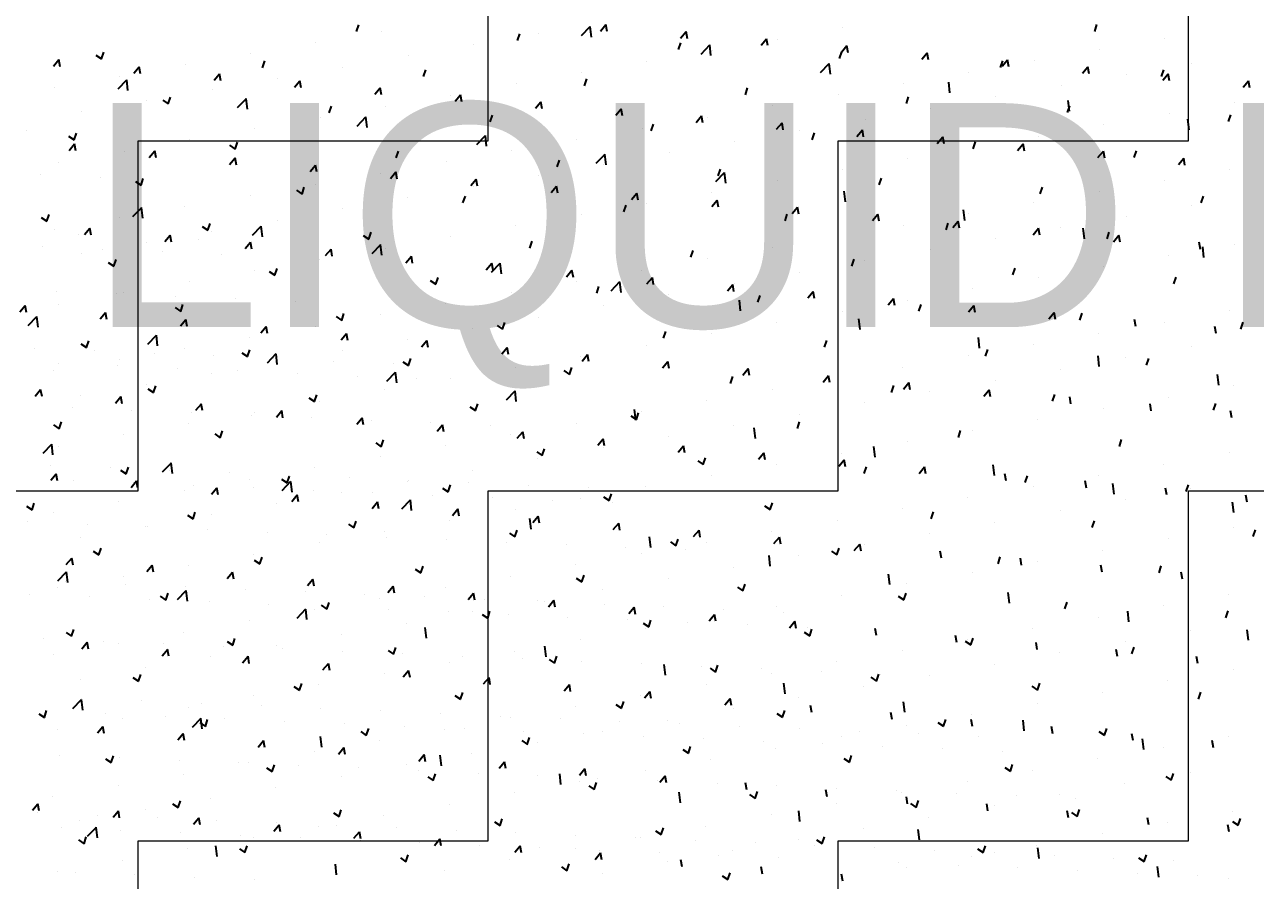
# Model space of a CAD drawing. Header units: millimetres. Extents: x 331487 to 517269, y 198509 to 399936.
# Drawn here: x 416035 to 417134, y 394317 to 395081 of the extents above; entities that cross this region are included whole.
import ezdxf

# ---------------------------------------------------------------- set-up
doc = ezdxf.new("R2010")
doc.units = ezdxf.units.MM
doc.header["$MEASUREMENT"] = 0
doc.layers.add('9th_Hatch-4', color=252, linetype='Continuous', lineweight=5)
doc.layers.add('9th_Text', color=7, linetype='Continuous', lineweight=5)
doc.layers.add('COLUMN', color=6, linetype='Continuous')
doc.styles.add('MtXpl_Swis721_Lt_BT', font='swissl.ttf')

msp = doc.modelspace()

# ---------------------------------------------------------------- linework, layer by layer
at = {"layer": '9th_Hatch-4', "linetype": 'Continuous'}
for p, q in [((416448.7, 394977.1), (416448.7, 395289.6)), ((417073.7, 394977.1), (417073.7, 395289.6)), ((416136.2, 394977.1), (416448.7, 394977.1)), ((416136.2, 394664.6), (416136.2, 394977.1)), ((416761.2, 394977.1), (417073.7, 394977.1)), ((416761.2, 394664.6), (416761.2, 394977.1)), ((415823.7, 394664.6), (416136.2, 394664.6)), ((416448.7, 394664.6), (416761.2, 394664.6)), ((416448.7, 394352.1), (416448.7, 394664.6)), ((417073.7, 394664.6), (417386.2, 394664.6)), ((417073.7, 394352.1), (417073.7, 394664.6)), ((416136.2, 394352.1), (416448.7, 394352.1)), ((416136.2, 394039.6), (416136.2, 394352.1)), ((416761.2, 394352.1), (417073.7, 394352.1)), ((416761.2, 394039.6), (416761.2, 394352.1))]:
    msp.add_line(p, q, dxfattribs=at)
at = {"layer": 'COLUMN', "color": 2, "linetype": 'Continuous'}
for p, q in [((416331.2, 395074.5), (416333.2, 395080.6)), ((416532, 395071.1), (416539.7, 395079.2)), ((416540.8, 395069.6), (416539.7, 395079.1)), ((416548.8, 395075), (416553.6, 395080.8)), ((416554.8, 395074.5), (416553.6, 395080.8)), ((416765.3, 395077.9), (416765.3, 395077.9)), ((416990.1, 395074.7), (416992.1, 395080.8)), ((416353.2, 395074.8), (416353.2, 395074.8)), ((416474.9, 395066.5), (416476.9, 395072.5)), ((416493.8, 395072.9), (416493.8, 395072.9)), ((416620.5, 395068.8), (416625.4, 395074.5)), ((416626.5, 395068.2), (416625.4, 395074.5)), ((416692.3, 395062.5), (416697.1, 395068.2)), ((416698.2, 395062), (416697.1, 395068.2)), ((416707, 395067.9), (416707, 395067.9)), ((417052.7, 395068.3), (417052.7, 395068.3)), ((416103.4, 395050.3), (416105.5, 395056.3)), ((416236.6, 395054.8), (416236.6, 395054.8)), ((416294.9, 395064.8), (416294.9, 395064.8)), ((416435.5, 395062.9), (416435.5, 395062.9)), ((416618.6, 395058.5), (416620.6, 395064.5)), ((416638.7, 395054.5), (416646.5, 395062.6)), ((416647.5, 395053.1), (416646.4, 395062.6)), ((416648.6, 395057.9), (416648.6, 395057.9)), ((416762.3, 395050.5), (416764.3, 395056.5)), ((416764, 395056.2), (416768.8, 395062)), ((416770, 395055.7), (416768.8, 395061.9)), ((416835.7, 395049.9), (416840.5, 395055.7)), ((416841.7, 395049.4), (416840.5, 395055.7)), ((416994.4, 395058.3), (416994.4, 395058.3)), ((416060.6, 395043.7), (416065.4, 395049.5)), ((416066.6, 395043.2), (416065.4, 395049.5)), ((416098.5, 395053.6), (416103.5, 395050.3)), ((416178.3, 395044.8), (416178.3, 395044.8)), ((416247.2, 395042.3), (416249.2, 395048.3)), ((416377.2, 395052.9), (416377.2, 395052.9)), ((416590.3, 395047.9), (416590.3, 395047.9)), ((416745.4, 395038), (416753.2, 395046.1)), ((416754.2, 395036.5), (416753.1, 395046)), ((416906, 395042.5), (416908.1, 395048.5)), ((416907.4, 395043.7), (416912.3, 395049.4)), ((416913.4, 395043.1), (416912.3, 395049.4)), ((416936.1, 395048.3), (416936.1, 395048.3)), ((417076.7, 395046.4), (417076.7, 395046.4)), ((416119.9, 395034.8), (416119.9, 395034.8)), ((416132.3, 395037.5), (416137.2, 395043.2)), ((416138.3, 395036.9), (416137.1, 395043.2)), ((416204.1, 395031.2), (416208.9, 395036.9)), ((416210, 395030.7), (416208.9, 395036.9)), ((416260.5, 395032.8), (416260.5, 395032.8)), ((416318.9, 395042.9), (416318.9, 395042.9)), ((416390.9, 395034.3), (416392.9, 395040.3)), ((416532, 395037.9), (416532, 395037.9)), ((416877.8, 395038.3), (416877.8, 395038.3)), ((416979.2, 395037.4), (416984, 395043.1)), ((416985.1, 395036.9), (416984, 395043.1)), ((417018.4, 395036.3), (417018.4, 395036.3)), ((417049.7, 395034.5), (417051.8, 395040.5)), ((417050.9, 395031.1), (417055.7, 395036.9)), ((417056.9, 395030.6), (417055.7, 395036.8)), ((416061.6, 395024.8), (416061.6, 395024.8)), ((416118.3, 395023.3), (416126.1, 395031.4)), ((416127.1, 395021.9), (416126, 395031.4)), ((416202.2, 395022.8), (416202.2, 395022.8)), ((416275.8, 395024.9), (416280.6, 395030.7)), ((416281.8, 395024.4), (416280.6, 395030.7)), ((416347.5, 395018.6), (416352.3, 395024.4)), ((416353.5, 395018.1), (416352.3, 395024.4)), ((416473.7, 395027.9), (416473.7, 395027.9)), ((416534.6, 395026.2), (416536.6, 395032.3)), ((416678.3, 395018.2), (416680.3, 395024.3)), ((416819.5, 395028.3), (416819.5, 395028.3)), ((416860.9, 395020), (416859.8, 395029.5)), ((416960.1, 395026.3), (416960.1, 395026.3)), ((417122.6, 395024.8), (417127.4, 395030.6)), ((417128.6, 395024.3), (417127.4, 395030.6)), ((416143.9, 395012.8), (416143.9, 395012.8)), ((416158.2, 395013.4), (416163.1, 395010)), ((416163.1, 395010), (416165.2, 395016.1)), ((416225, 395006.8), (416232.8, 395014.9)), ((416233.8, 395005.3), (416232.7, 395014.8)), ((416415.4, 395017.9), (416415.4, 395017.9)), ((416419.2, 395012.4), (416424.1, 395018.1)), ((416425.2, 395011.8), (416424.1, 395018.1)), ((416491, 395006.1), (416495.8, 395011.8)), ((416496.9, 395005.6), (416495.8, 395011.8)), ((416761.2, 395018.3), (416761.2, 395018.3)), ((416822, 395010.2), (416824, 395016.3)), ((416901.8, 395016.3), (416901.8, 395016.3)), ((416967.7, 395003.4), (416966.5, 395012.9)), ((417114.9, 395011.4), (417114.9, 395011.4)), ((416085.6, 395002.8), (416085.6, 395002.8)), ((416306.8, 395002), (416308.9, 395008)), ((416357.1, 395007.9), (416357.1, 395007.9)), ((416450.6, 394994), (416452.6, 395000)), ((416562.7, 394999.8), (416567.5, 395005.6)), ((416568.7, 394999.3), (416567.5, 395005.6)), ((416702.8, 395008.3), (416702.8, 395008.3)), ((416843.4, 395006.3), (416843.4, 395006.3)), ((416965.7, 395002.2), (416967.8, 395008.3)), ((417056.6, 395001.4), (417056.6, 395001.4)), ((417109.4, 394994.2), (417111.5, 395000.3)), ((416298.7, 394997.8), (416298.7, 394997.8)), ((416331.8, 394990.2), (416339.6, 394998.3)), ((416340.6, 394988.8), (416339.5, 394998.3)), ((416594.3, 394986), (416596.3, 394992)), ((416634.4, 394993.5), (416639.2, 394999.3)), ((416640.4, 394993), (416639.2, 394999.3)), ((416644.5, 394998.2), (416644.5, 394998.2)), ((416706.1, 394987.3), (416711, 394993)), ((416712.1, 394986.7), (416711, 394993)), ((416785.1, 394996.3), (416785.1, 394996.3)), ((416998.3, 394991.3), (416998.3, 394991.3)), ((417074.4, 394986.9), (417073.3, 394996.4)), ((416036.8, 394986.6), (416036.8, 394986.6)), ((416074.1, 394981.1), (416079.1, 394977.8)), ((416079.1, 394977.8), (416081.1, 394983.8)), ((416182.1, 394977.8), (416182.1, 394977.8)), ((416240.4, 394987.8), (416240.4, 394987.8)), ((416438.5, 394973.7), (416446.3, 394981.8)), ((416447.3, 394972.2), (416446.2, 394981.7)), ((416527.9, 394978.2), (416527.9, 394978.2)), ((416586.2, 394988.2), (416586.2, 394988.2)), ((416726.8, 394986.3), (416726.8, 394986.3)), ((416738, 394978), (416740, 394984)), ((416777.9, 394981), (416782.7, 394986.7)), ((416783.8, 394980.5), (416782.7, 394986.7)), ((416849.6, 394974.7), (416854.4, 394980.5)), ((416855.6, 394974.2), (416854.4, 394980.5)), ((416939.9, 394981.3), (416939.9, 394981.3)), ((416074.5, 394968.5), (416079.3, 394974.3)), ((416080.5, 394968), (416079.3, 394974.3)), ((416123.8, 394967.8), (416123.8, 394967.8)), ((416146.2, 394962.2), (416151, 394968)), ((416152.2, 394961.7), (416151, 394968)), ((416217.9, 394973.1), (416222.8, 394969.7)), ((416222.8, 394969.7), (416224.9, 394975.8)), ((416366.5, 394961.7), (416368.6, 394967.8)), ((416469.6, 394968.2), (416469.6, 394968.2)), ((416668.5, 394976.3), (416668.5, 394976.3)), ((416881.6, 394971.3), (416881.6, 394971.3)), ((416881.7, 394970), (416883.7, 394976)), ((416921.3, 394968.4), (416926.1, 394974.2)), ((416927.3, 394967.9), (416926.1, 394974.2)), ((416993, 394962.2), (416997.9, 394967.9)), ((416999, 394961.6), (416997.9, 394967.9)), ((417025.4, 394962), (417027.4, 394968)), ((416065.5, 394957.8), (416065.5, 394957.8)), ((416217.9, 394956), (416222.8, 394961.7)), ((416223.9, 394955.4), (416222.7, 394961.7)), ((416411.2, 394958.2), (416411.2, 394958.2)), ((416510.3, 394953.7), (416512.3, 394959.8)), ((416545.2, 394957.1), (416553, 394965.2)), ((416551.8, 394956.3), (416551.8, 394956.3)), ((416554, 394955.6), (416552.9, 394965.1)), ((416610.2, 394966.3), (416610.2, 394966.3)), ((416823.3, 394961.3), (416823.3, 394961.3)), ((417064.8, 394955.9), (417069.6, 394961.6)), ((417070.7, 394955.4), (417069.6, 394961.6)), ((416049.2, 394947), (416049.2, 394947)), ((416289.7, 394949.7), (416294.5, 394955.4)), ((416295.6, 394949.2), (416294.5, 394955.4)), ((416352.9, 394948.2), (416352.9, 394948.2)), ((416361.4, 394943.4), (416366.2, 394949.2)), ((416367.4, 394942.9), (416366.2, 394949.2)), ((416493.5, 394946.3), (416493.5, 394946.3)), ((416651.9, 394940.6), (416659.7, 394948.7)), ((416654, 394945.7), (416656, 394951.8)), ((416660.7, 394939.1), (416659.6, 394948.6)), ((416765, 394951.3), (416765, 394951.3)), ((417110.8, 394951.7), (417110.8, 394951.7)), ((416102.6, 394944.7), (416102.6, 394944.7)), ((416133.8, 394940.8), (416138.8, 394937.5)), ((416138.8, 394937.5), (416140.8, 394943.5)), ((416282.5, 394929.5), (416284.5, 394935.5)), ((416294.6, 394938.2), (416294.6, 394938.2)), ((416433.1, 394937.1), (416437.9, 394942.9)), ((416435.2, 394936.2), (416435.2, 394936.2)), ((416439.1, 394936.6), (416437.9, 394942.9)), ((416504.8, 394930.9), (416509.7, 394936.6)), ((416510.8, 394930.3), (416509.7, 394936.6)), ((416706.7, 394941.3), (416706.7, 394941.3)), ((416797.7, 394937.7), (416799.7, 394943.8)), ((416941.4, 394929.7), (416943.4, 394935.7)), ((417052.5, 394941.7), (417052.5, 394941.7)), ((416236.3, 394928.2), (416236.3, 394928.2)), ((416277.5, 394932.8), (416282.5, 394929.5)), ((416376.9, 394926.2), (416376.9, 394926.2)), ((416426.2, 394921.5), (416428.3, 394927.5)), ((416576.6, 394924.6), (416581.4, 394930.3)), ((416582.5, 394924.1), (416581.4, 394930.3)), ((416648.3, 394931.3), (416648.3, 394931.3)), ((416648.3, 394918.3), (416653.1, 394924.1)), ((416654.3, 394917.8), (416653.1, 394924.1)), ((416767.5, 394922.5), (416766.4, 394932)), ((416994.1, 394931.7), (416994.1, 394931.7)), ((417085.1, 394921.7), (417087.1, 394927.7)), ((416131.6, 394909.4), (416139.4, 394917.5)), ((416140.4, 394907.9), (416139.3, 394917.4)), ((416178, 394918.2), (416178, 394918.2)), ((416318.6, 394916.2), (416318.6, 394916.2)), ((416569.9, 394913.5), (416572, 394919.5)), ((416590, 394921.3), (416590, 394921.3)), ((416720, 394912), (416724.8, 394917.8)), ((416726, 394911.5), (416724.8, 394917.8)), ((416874.2, 394906), (416873.1, 394915.5)), ((416935.8, 394921.7), (416935.8, 394921.7)), ((417076.4, 394919.7), (417076.4, 394919.7)), ((416049.8, 394908.6), (416054.8, 394905.2)), ((416054.8, 394905.2), (416056.8, 394911.3)), ((416119.6, 394908.1), (416119.6, 394908.1)), ((416198.5, 394897.2), (416200.5, 394903.3)), ((416238.3, 394892.8), (416246.1, 394900.9)), ((416260.2, 394906.2), (416260.2, 394906.2)), ((416473.4, 394901.2), (416473.4, 394901.2)), ((416531.7, 394911.3), (416531.7, 394911.3)), ((416713.7, 394905.5), (416715.7, 394911.5)), ((416791.7, 394905.8), (416796.6, 394911.5)), ((416797.7, 394905.2), (416796.6, 394911.5)), ((416819.2, 394901.6), (416819.2, 394901.6)), ((416857.4, 394897.4), (416859.4, 394903.5)), ((416863.5, 394899.5), (416868.3, 394905.2)), ((416869.4, 394899), (416868.3, 394905.2)), ((416877.5, 394911.7), (416877.5, 394911.7)), ((417018.1, 394909.7), (417018.1, 394909.7)), ((416061.3, 394898.1), (416061.3, 394898.1)), ((416083.1, 394893.6), (416083.1, 394893.6)), ((416088.4, 394893.3), (416093.2, 394899)), ((416094.3, 394892.8), (416093.2, 394899)), ((416136.5, 394891.4), (416136.5, 394891.4)), ((416160.1, 394887), (416164.9, 394892.8)), ((416166.1, 394886.5), (416164.9, 394892.8)), ((416193.5, 394900.6), (416198.5, 394897.2)), ((416201.9, 394896.2), (416201.9, 394896.2)), ((416247.1, 394891.3), (416246, 394900.8)), ((416337.2, 394892.6), (416342.2, 394889.2)), ((416342.2, 394889.2), (416344.2, 394895.3)), ((416415.1, 394891.2), (416415.1, 394891.2)), ((416760.9, 394891.6), (416760.9, 394891.6)), ((416935.2, 394893.2), (416940, 394899)), ((416941.2, 394892.7), (416940, 394899)), ((416959.8, 394899.7), (416959.8, 394899.7)), ((416980.9, 394889.4), (416979.8, 394898.9)), ((417001.1, 394889.4), (417003.1, 394895.5)), ((417006.9, 394886.9), (417011.7, 394892.7)), ((417012.9, 394886.4), (417011.7, 394892.7)), ((416050.8, 394882.4), (416050.8, 394882.4)), ((416104.2, 394880.2), (416104.2, 394880.2)), ((416143.6, 394886.2), (416143.6, 394886.2)), ((416189.9, 394889.1), (416189.9, 394889.1)), ((416231.8, 394880.8), (416236.6, 394886.5)), ((416237.8, 394880.2), (416236.6, 394886.5)), ((416303.5, 394874.5), (416308.4, 394880.2)), ((416309.5, 394873.9), (416308.4, 394880.2)), ((416345, 394876.3), (416352.8, 394884.4)), ((416353.8, 394874.8), (416352.7, 394884.3)), ((416356.8, 394881.2), (416356.8, 394881.2)), ((416485.9, 394881.2), (416487.9, 394887.3)), ((416629.6, 394873.2), (416631.7, 394879.2)), ((416702.5, 394881.6), (416702.5, 394881.6)), ((416843.1, 394879.7), (416843.1, 394879.7)), ((416901.5, 394889.7), (416901.5, 394889.7)), ((417084.6, 394880.1), (417083.5, 394886.4)), ((417087.6, 394872.9), (417086.5, 394882.4)), ((417114.6, 394884.7), (417114.6, 394884.7)), ((416085.3, 394876.2), (416085.3, 394876.2)), ((416109.5, 394868.3), (416114.5, 394865)), ((416114.5, 394865), (416116.5, 394871)), ((416157.6, 394877.9), (416157.6, 394877.9)), ((416211, 394875.7), (416211, 394875.7)), ((416298.4, 394871.2), (416298.4, 394871.2)), ((416375.3, 394868.2), (416380.1, 394873.9)), ((416381.2, 394867.7), (416380.1, 394873.9)), ((416644.2, 394871.6), (416644.2, 394871.6)), ((416773.3, 394865.2), (416775.4, 394871.2)), ((416784.8, 394869.7), (416784.8, 394869.7)), ((417056.3, 394874.7), (417056.3, 394874.7)), ((416240.1, 394861.2), (416240.1, 394861.2)), ((416253.2, 394860.3), (416258.2, 394857)), ((416258.2, 394857), (416260.2, 394863)), ((416447, 394861.9), (416451.8, 394867.7)), ((416451.7, 394859.7), (416459.5, 394867.8)), ((416453, 394861.4), (416451.8, 394867.7)), ((416460.5, 394858.2), (416459.4, 394867.7)), ((416518.7, 394855.7), (416523.5, 394861.4)), ((416524.7, 394855.1), (416523.5, 394861.4)), ((416585.9, 394861.6), (416585.9, 394861.6)), ((416726.5, 394859.7), (416726.5, 394859.7)), ((416917.1, 394857.2), (416919.1, 394863.2)), ((416998, 394864.7), (416998, 394864.7)), ((416181.8, 394851.2), (416181.8, 394851.2)), ((416396.9, 394852.3), (416401.9, 394849)), ((416401.9, 394849), (416403.9, 394855)), ((416527.6, 394851.6), (416527.6, 394851.6)), ((416545.6, 394841), (416547.6, 394847)), ((416558.5, 394843.2), (416566.3, 394851.3)), ((416567.3, 394841.7), (416566.2, 394851.2)), ((416590.4, 394849.4), (416595.3, 394855.1)), ((416596.4, 394848.8), (416595.3, 394855.1)), ((416662.2, 394843.1), (416667, 394848.8)), ((416668.1, 394842.6), (416667, 394848.8)), ((416668.2, 394849.7), (416668.2, 394849.7)), ((416939.6, 394854.7), (416939.6, 394854.7)), ((417060.8, 394849.2), (417062.8, 394855.2)), ((416063.2, 394842.8), (416063.2, 394842.8)), ((416116.6, 394840.5), (416116.6, 394840.5)), ((416123.5, 394841.2), (416123.5, 394841.2)), ((416170, 394838.3), (416170, 394838.3)), ((416223.4, 394836), (416223.4, 394836)), ((416469.3, 394841.6), (416469.3, 394841.6)), ((416609.9, 394839.6), (416609.9, 394839.6)), ((416689.3, 394832.9), (416691.4, 394839)), ((416733.9, 394836.8), (416738.7, 394842.6)), ((416739.9, 394836.3), (416738.7, 394842.6)), ((416805.6, 394830.6), (416810.4, 394836.3)), ((416811.6, 394830), (416810.4, 394836.3)), ((416881.3, 394844.7), (416881.3, 394844.7)), ((416030.5, 394824.4), (416035.3, 394830.1)), ((416036.5, 394823.8), (416035.3, 394830.1)), ((416065.2, 394831.2), (416065.2, 394831.2)), ((416169.2, 394828.1), (416174.2, 394824.7)), ((416174.2, 394824.7), (416176.2, 394830.8)), ((416276.7, 394833.8), (416276.7, 394833.8)), ((416410.9, 394831.6), (416410.9, 394831.6)), ((416551.5, 394829.6), (416551.5, 394829.6)), ((416674, 394825.1), (416672.9, 394834.6)), ((416764.7, 394824.7), (416764.7, 394824.7)), ((416823, 394834.7), (416823, 394834.7)), ((416833, 394824.9), (416835.1, 394831)), ((416877.3, 394824.3), (416882.2, 394830)), ((416883.3, 394823.7), (416882.2, 394830)), ((417110.5, 394825.1), (417110.5, 394825.1)), ((416038.1, 394812), (416045.9, 394820.1)), ((416046.9, 394810.5), (416045.8, 394820)), ((416102.2, 394818.1), (416107.1, 394823.8)), ((416108.2, 394817.6), (416107, 394823.8)), ((416174, 394811.8), (416178.8, 394817.6)), ((416179.9, 394811.3), (416178.8, 394817.5)), ((416312.9, 394820.1), (416317.9, 394816.7)), ((416317.9, 394816.7), (416319.9, 394822.7)), ((416352.6, 394821.6), (416352.6, 394821.6)), ((416461.6, 394808.7), (416463.6, 394814.7)), ((416493.2, 394819.6), (416493.2, 394819.6)), ((416706.4, 394814.7), (416706.4, 394814.7)), ((416780.7, 394808.6), (416779.6, 394818.1)), ((416949.1, 394818), (416953.9, 394823.7)), ((416955, 394817.5), (416953.9, 394823.7)), ((416976.8, 394816.9), (416978.8, 394823)), ((417026.8, 394811.2), (417025.6, 394817.5)), ((417052.2, 394815.1), (417052.2, 394815.1)), ((417120.5, 394808.9), (417122.5, 394815)), ((416144.8, 394795.4), (416152.6, 394803.5)), ((416153.6, 394793.9), (416152.5, 394803.4)), ((416245.7, 394805.5), (416250.5, 394811.3)), ((416251.7, 394805), (416250.5, 394811.3)), ((416294.3, 394811.5), (416294.3, 394811.5)), ((416317.4, 394799.3), (416322.2, 394805)), ((416323.4, 394798.7), (416322.2, 394805)), ((416434.9, 394809.6), (416434.9, 394809.6)), ((416456.6, 394812.1), (416461.6, 394808.7)), ((416605.3, 394800.7), (416607.3, 394806.7)), ((416648.1, 394804.7), (416648.1, 394804.7)), ((416993.8, 394805), (416993.8, 394805)), ((417098.5, 394804.9), (417097.3, 394811.2)), ((416043.7, 394791.7), (416043.7, 394791.7)), ((416085.2, 394795.8), (416090.1, 394792.5)), ((416090.1, 394792.5), (416092.2, 394798.5)), ((416177.7, 394791.5), (416177.7, 394791.5)), ((416236, 394801.5), (416236, 394801.5)), ((416376.6, 394799.6), (416376.6, 394799.6)), ((416389.1, 394793), (416394, 394798.7)), ((416395.1, 394792.5), (416394, 394798.7)), ((416460.9, 394786.7), (416465.7, 394792.5)), ((416466.8, 394786.2), (416465.7, 394792.4)), ((416589.7, 394794.6), (416589.7, 394794.6)), ((416749, 394792.7), (416751, 394798.7)), ((416887.4, 394792), (416886.3, 394801.5)), ((416935.5, 394795), (416935.5, 394795)), ((417076.1, 394793.1), (417076.1, 394793.1)), ((416097.1, 394789.4), (416097.1, 394789.4)), ((416119.4, 394781.5), (416119.4, 394781.5)), ((416150.5, 394787.2), (416150.5, 394787.2)), ((416203.9, 394784.9), (416203.9, 394784.9)), ((416228.9, 394787.8), (416233.9, 394784.5)), ((416233.9, 394784.5), (416235.9, 394790.5)), ((416251.6, 394778.8), (416259.3, 394787)), ((416257.3, 394782.7), (416257.3, 394782.7)), ((416260.4, 394777.4), (416259.3, 394786.9)), ((416310.7, 394780.4), (416310.7, 394780.4)), ((416318.3, 394789.6), (416318.3, 394789.6)), ((416377.6, 394776.4), (416379.6, 394782.5)), ((416531.4, 394784.6), (416531.4, 394784.6)), ((416532.6, 394780.4), (416537.4, 394786.2)), ((416538.6, 394779.9), (416537.4, 394786.2)), ((416877.2, 394785), (416877.2, 394785)), ((416892.7, 394784.7), (416894.8, 394790.7)), ((416994.2, 394775.5), (416993.1, 394785)), ((417017.8, 394783.1), (417017.8, 394783.1)), ((417036.4, 394776.7), (417038.5, 394782.7)), ((416061, 394771.5), (416061, 394771.5)), ((416064.8, 394778.3), (416064.8, 394778.3)), ((416118.2, 394776), (416118.2, 394776)), ((416171.6, 394773.7), (416171.6, 394773.7)), ((416201.6, 394769.6), (416201.6, 394769.6)), ((416225, 394771.5), (416225, 394771.5)), ((416260, 394779.6), (416260, 394779.6)), ((416278.4, 394769.2), (416278.4, 394769.2)), ((416358.3, 394762.3), (416366.1, 394770.4)), ((416364, 394778.2), (416364, 394778.2)), ((416367.1, 394760.8), (416366, 394770.3)), ((416372.6, 394779.8), (416377.6, 394776.4)), ((416473.1, 394774.6), (416473.1, 394774.6)), ((416516.3, 394771.8), (416521.3, 394768.4)), ((416521.3, 394768.4), (416523.3, 394774.5)), ((416604.3, 394774.2), (416609.1, 394779.9)), ((416610.3, 394773.6), (416609.1, 394779.9)), ((416676, 394767.9), (416680.9, 394773.6)), ((416682, 394767.4), (416680.9, 394773.6)), ((416818.9, 394775), (416818.9, 394775)), ((416959.5, 394773.1), (416959.5, 394773.1)), ((416143.3, 394759.6), (416143.3, 394759.6)), ((416149.8, 394752.2), (416151.9, 394758.2)), ((416331.7, 394767), (416331.7, 394767)), ((416385.1, 394764.7), (416385.1, 394764.7)), ((416414.8, 394764.6), (416414.8, 394764.6)), ((416665, 394760.4), (416667, 394766.5)), ((416747.8, 394761.6), (416752.6, 394767.4)), ((416753.7, 394761.1), (416752.6, 394767.3)), ((416760.6, 394765), (416760.6, 394765)), ((416808.7, 394752.4), (416810.7, 394758.5)), ((416819.5, 394755.3), (416824.3, 394761.1)), ((416825.5, 394754.8), (416824.3, 394761.1)), ((416901.2, 394763.1), (416901.2, 394763.1)), ((417100.9, 394758.9), (417099.8, 394768.4)), ((417114.3, 394758.1), (417114.3, 394758.1)), ((416044.4, 394749.1), (416049.2, 394754.9)), ((416050.4, 394748.6), (416049.2, 394754.9)), ((416085, 394749.6), (416085, 394749.6)), ((416116.1, 394742.9), (416120.9, 394748.6)), ((416122.1, 394742.3), (416120.9, 394748.6)), ((416144.9, 394755.6), (416149.8, 394752.2)), ((416288.6, 394747.5), (416293.6, 394744.2)), ((416293.5, 394744.2), (416295.6, 394750.2)), ((416356.5, 394754.6), (416356.5, 394754.6)), ((416465, 394745.7), (416472.8, 394753.9)), ((416473.8, 394744.3), (416472.7, 394753.8)), ((416702.2, 394755), (416702.2, 394755)), ((416842.8, 394753.1), (416842.8, 394753.1)), ((416891.2, 394749.1), (416896, 394754.8)), ((416897.2, 394748.5), (416896, 394754.8)), ((416952.4, 394744.4), (416954.4, 394750.5)), ((416968.9, 394742.3), (416967.8, 394748.5)), ((417056, 394748.1), (417056, 394748.1)), ((416077.2, 394738.6), (416077.2, 394738.6)), ((416130.6, 394736.3), (416130.6, 394736.3)), ((416187.8, 394736.6), (416192.7, 394742.3)), ((416193.8, 394736.1), (416192.6, 394742.3)), ((416259.6, 394730.3), (416264.4, 394736.1)), ((416265.5, 394729.8), (416264.4, 394736.1)), ((416298.1, 394744.6), (416298.1, 394744.6)), ((416432.3, 394739.5), (416437.3, 394736.2)), ((416437.3, 394736.2), (416439.3, 394742.2)), ((416580.5, 394727.7), (416579.4, 394737.2)), ((416643.9, 394745), (416643.9, 394745)), ((416784.5, 394743), (416784.5, 394743)), ((416997.7, 394738.1), (416997.7, 394738.1)), ((417040.6, 394736), (417039.5, 394742.2)), ((417096.1, 394736.4), (417098.2, 394742.4)), ((416065.8, 394719.9), (416067.8, 394726)), ((416184, 394734.1), (416184, 394734.1)), ((416237.4, 394731.8), (416237.4, 394731.8)), ((416239.8, 394734.6), (416239.8, 394734.6)), ((416290.8, 394729.6), (416290.8, 394729.6)), ((416331.3, 394724), (416336.1, 394729.8)), ((416337.3, 394723.5), (416336.1, 394729.8)), ((416344.1, 394727.3), (416344.1, 394727.3)), ((416397.5, 394725.1), (416397.5, 394725.1)), ((416576, 394731.5), (416581, 394728.2)), ((416581, 394728.2), (416583, 394734.2)), ((416585.6, 394735), (416585.6, 394735)), ((416724.7, 394720.2), (416726.7, 394726.2)), ((416726.2, 394733), (416726.2, 394733)), ((416939.4, 394728.1), (416939.4, 394728.1)), ((417112.4, 394729.7), (417111.2, 394736)), ((416060.8, 394723.3), (416065.8, 394719.9)), ((416123.2, 394714.6), (416123.2, 394714.6)), ((416181.5, 394724.6), (416181.5, 394724.6)), ((416204.6, 394715.3), (416209.5, 394711.9)), ((416209.5, 394711.9), (416211.6, 394718)), ((416403, 394717.8), (416407.8, 394723.5)), ((416409, 394717.2), (416407.8, 394723.5)), ((416450.9, 394722.8), (416450.9, 394722.8)), ((416469, 394715), (416469, 394715)), ((416474.7, 394711.5), (416479.6, 394717.2)), ((416480.7, 394711), (416479.6, 394717.2)), ((416527.3, 394725), (416527.3, 394725)), ((416667.9, 394723), (416667.9, 394723)), ((416687.3, 394711.2), (416686.2, 394720.7)), ((416868.4, 394712.2), (416870.4, 394718.2)), ((416881, 394718.1), (416881, 394718.1)), ((416051.4, 394698), (416059.2, 394706.1)), ((416060.2, 394696.5), (416059.1, 394706)), ((416064.9, 394704.5), (416064.9, 394704.5)), ((416348.3, 394707.3), (416353.2, 394703.9)), ((416353.2, 394703.9), (416355.3, 394710)), ((416410.7, 394704.9), (416410.7, 394704.9)), ((416546.5, 394705.2), (416551.3, 394711)), ((416552.4, 394704.7), (416551.3, 394711)), ((416609.6, 394713), (416609.6, 394713)), ((416618.2, 394698.9), (416623, 394704.7)), ((416624.2, 394698.4), (416623, 394704.7)), ((416794, 394694.6), (416792.9, 394704.1)), ((416822.7, 394708.1), (416822.7, 394708.1)), ((417012.1, 394704.1), (417014.1, 394710.2)), ((416352.3, 394694.9), (416352.3, 394694.9)), ((416492, 394699.3), (416497, 394695.9)), ((416492.9, 394693), (416492.9, 394693)), ((416496.9, 394695.9), (416499, 394702)), ((416551.2, 394703), (416551.2, 394703)), ((416640.7, 394687.9), (416642.7, 394694)), ((416689.9, 394692.7), (416694.7, 394698.4)), ((416695.9, 394692.1), (416694.7, 394698.4)), ((416761.6, 394686.4), (416766.5, 394692.1)), ((416764.4, 394698), (416764.4, 394698)), ((416767.6, 394685.9), (416766.5, 394692.1)), ((417110.2, 394698.4), (417110.2, 394698.4)), ((416057.8, 394687.5), (416057.8, 394687.5)), ((416111.1, 394685.2), (416111.1, 394685.2)), ((416120.5, 394683), (416125.5, 394679.7)), ((416125.5, 394679.7), (416127.5, 394685.7)), ((416158.1, 394681.4), (416165.9, 394689.6)), ((416164.5, 394683), (416164.5, 394683)), ((416166.9, 394680), (416165.8, 394689.5)), ((416294, 394684.9), (416294, 394684.9)), ((416434.6, 394683), (416434.6, 394683)), ((416635.7, 394691.3), (416640.7, 394687.9)), ((416706.1, 394688), (416706.1, 394688)), ((416784.4, 394679.9), (416786.4, 394685.9)), ((416833.4, 394680.1), (416838.2, 394685.9)), ((416839.3, 394679.6), (416838.2, 394685.9)), ((416900.7, 394678.1), (416899.6, 394687.6)), ((417051.9, 394688.4), (417051.9, 394688.4)), ((416058.3, 394673.9), (416063.1, 394679.7)), ((416064.2, 394673.4), (416063.1, 394679.7)), ((416078.8, 394674.1), (416078.8, 394674.1)), ((416130, 394667.6), (416134.8, 394673.4)), ((416132.2, 394671.8), (416132.2, 394671.8)), ((416136, 394667.1), (416134.8, 394673.4)), ((416217.9, 394680.7), (416217.9, 394680.7)), ((416235.7, 394674.9), (416235.7, 394674.9)), ((416264.2, 394675), (416269.2, 394671.7)), ((416264.8, 394664.9), (416272.6, 394673)), ((416269.2, 394671.7), (416271.2, 394677.7)), ((416271.3, 394678.5), (416271.3, 394678.5)), ((416273.6, 394663.4), (416272.5, 394672.9)), ((416324.7, 394676.2), (416324.7, 394676.2)), ((416376.3, 394673), (416376.3, 394673)), ((416378, 394674), (416378, 394674)), ((416431.4, 394671.7), (416431.4, 394671.7)), ((416647.8, 394678), (416647.8, 394678)), ((416911.1, 394673.3), (416909.9, 394679.6)), ((416928.1, 394671.9), (416930.1, 394677.9)), ((416982.8, 394667), (416981.6, 394673.3)), ((416993.5, 394678.4), (416993.5, 394678.4)), ((417007.4, 394661.5), (417006.3, 394671)), ((416177.4, 394664.9), (416177.4, 394664.9)), ((416185.6, 394669.6), (416185.6, 394669.6)), ((416201.7, 394661.4), (416206.5, 394667.1)), ((416207.7, 394660.8), (416206.5, 394667.1)), ((416239, 394667.3), (416239, 394667.3)), ((416273.4, 394655.1), (416278.3, 394660.8)), ((416279.4, 394654.6), (416278.2, 394660.8)), ((416292.4, 394665), (416292.4, 394665)), ((416318, 394663), (416318, 394663)), ((416345.7, 394662.8), (416345.7, 394662.8)), ((416399.1, 394660.5), (416399.1, 394660.5)), ((416408, 394667), (416412.9, 394663.7)), ((416412.9, 394663.7), (416415, 394669.7)), ((416484.8, 394669.5), (416484.8, 394669.5)), ((416538.2, 394667.2), (416538.2, 394667.2)), ((416556.6, 394655.7), (416558.7, 394661.7)), ((416589.4, 394668), (416589.4, 394668)), ((416935.2, 394668.4), (416935.2, 394668.4)), ((417054.5, 394660.8), (417053.4, 394667)), ((417071.8, 394663.9), (417073.8, 394669.9)), ((417075.8, 394666.5), (417075.8, 394666.5)), ((417126.2, 394654.5), (417125.1, 394660.7)), ((416036.5, 394650.8), (416041.5, 394647.4)), ((416041.5, 394647.4), (416043.5, 394653.5)), ((416119.1, 394654.9), (416119.1, 394654.9)), ((416259.7, 394653), (416259.7, 394653)), ((416345.2, 394648.8), (416350, 394654.6)), ((416351.1, 394648.3), (416350, 394654.6)), ((416371.5, 394648.3), (416379.3, 394656.4)), ((416380.3, 394646.9), (416379.2, 394656.4)), ((416416.9, 394642.5), (416421.7, 394648.3)), ((416422.9, 394642), (416421.7, 394648.3)), ((416452.5, 394658.3), (416452.5, 394658.3)), ((416505.9, 394656), (416505.9, 394656)), ((416531.1, 394658), (416531.1, 394658)), ((416551.7, 394659), (416556.6, 394655.7)), ((416559.3, 394653.8), (416559.3, 394653.8)), ((416695.4, 394651), (416700.4, 394647.7)), ((416700.4, 394647.7), (416702.4, 394653.7)), ((416818.6, 394648.4), (416818.6, 394648.4)), ((416876.9, 394658.4), (416876.9, 394658.4)), ((417017.5, 394656.5), (417017.5, 394656.5)), ((417114.2, 394645), (417113, 394654.5)), ((416060.7, 394644.9), (416060.7, 394644.9)), ((416180.2, 394642.8), (416185.2, 394639.4)), ((416185.2, 394639.4), (416187.2, 394645.5)), ((416201.3, 394642.9), (416201.3, 394642.9)), ((416328.9, 394631.4), (416330.9, 394637.5)), ((416414.5, 394638), (416414.5, 394638)), ((416472.8, 394648), (416472.8, 394648)), ((416487.1, 394630.3), (416486, 394639.8)), ((416488.6, 394636.3), (416493.4, 394642)), ((416494.6, 394635.7), (416493.4, 394642)), ((416760.3, 394638.4), (416760.3, 394638.4)), ((416844.1, 394639.6), (416846.1, 394645.7)), ((416959.2, 394646.5), (416959.2, 394646.5)), ((416987.8, 394631.6), (416989.8, 394637.7)), ((416037.9, 394636.7), (416037.9, 394636.7)), ((416091.2, 394634.4), (416091.2, 394634.4)), ((416143, 394632.9), (416143, 394632.9)), ((416144.6, 394632.2), (416144.6, 394632.2)), ((416198, 394629.9), (416198, 394629.9)), ((416251.4, 394627.6), (416251.4, 394627.6)), ((416323.9, 394634.8), (416328.9, 394631.4)), ((416356.2, 394628), (416356.2, 394628)), ((416467.6, 394626.8), (416472.6, 394623.4)), ((416472.6, 394623.4), (416474.6, 394629.4)), ((416560.3, 394630), (416565.2, 394635.7)), ((416566.3, 394629.5), (416565.2, 394635.7)), ((416632.1, 394623.7), (416636.9, 394629.5)), ((416638, 394623.2), (416636.9, 394629.5)), ((416701.9, 394628.4), (416701.9, 394628.4)), ((416842.5, 394626.4), (416842.5, 394626.4)), ((416900.9, 394636.4), (416900.9, 394636.4)), ((417114, 394631.5), (417114, 394631.5)), ((417131.5, 394623.6), (417133.5, 394629.7)), ((416084.7, 394622.9), (416084.7, 394622.9)), ((416297.8, 394618), (416297.8, 394618)), ((416304.8, 394625.4), (416304.8, 394625.4)), ((416358.2, 394623.1), (416358.2, 394623.1)), ((416411.5, 394620.9), (416411.5, 394620.9)), ((416464.9, 394618.6), (416464.9, 394618.6)), ((416518.3, 394616.4), (416518.3, 394616.4)), ((416593.8, 394613.8), (416592.7, 394623.3)), ((416611.4, 394618.8), (416616.3, 394615.4)), ((416616.3, 394615.4), (416618.4, 394621.4)), ((416643.6, 394618.4), (416643.6, 394618.4)), ((416703.8, 394617.4), (416708.6, 394623.2)), ((416709.8, 394616.9), (416708.6, 394623.2)), ((416775.5, 394611.2), (416780.3, 394616.9)), ((416781.5, 394610.6), (416780.3, 394616.9)), ((416784.2, 394616.4), (416784.2, 394616.4)), ((417055.7, 394621.5), (417055.7, 394621.5)), ((416072.1, 394598.7), (416077, 394604.4)), ((416078.1, 394598.2), (416076.9, 394604.4)), ((416096.2, 394610.5), (416101.2, 394607.2)), ((416101.2, 394607.2), (416103.2, 394613.2)), ((416239.5, 394607.9), (416239.5, 394607.9)), ((416244.9, 394599.2), (416246.9, 394605.2)), ((416571.7, 394614.1), (416571.7, 394614.1)), ((416585.3, 394608.3), (416585.3, 394608.3)), ((416625.1, 394611.9), (416625.1, 394611.9)), ((416700.5, 394597.2), (416699.4, 394606.7)), ((416725.9, 394606.4), (416725.9, 394606.4)), ((416755.1, 394610.7), (416760, 394607.4)), ((416760, 394607.4), (416762.1, 394613.4)), ((416853.2, 394604.4), (416852.1, 394610.6)), ((416903.8, 394599.4), (416905.8, 394605.4)), ((416924.9, 394598.1), (416923.8, 394604.4)), ((416997.4, 394611.5), (416997.4, 394611.5)), ((416143.9, 394592.4), (416148.7, 394598.2)), ((416149.8, 394591.9), (416148.7, 394598.2)), ((416181.2, 394597.9), (416181.2, 394597.9)), ((416239.9, 394602.5), (416244.9, 394599.2)), ((416383.6, 394594.5), (416388.6, 394591.2)), ((416388.6, 394591.2), (416390.6, 394597.2)), ((416527, 394598.3), (416527, 394598.3)), ((416667.6, 394596.4), (416667.6, 394596.4)), ((416939.1, 394601.4), (416939.1, 394601.4)), ((416996.7, 394591.8), (416995.5, 394598.1)), ((417047.5, 394591.4), (417049.5, 394597.4)), ((416064.6, 394584), (416072.4, 394592.1)), ((416071.8, 394583.3), (416071.8, 394583.3)), ((416073.4, 394582.6), (416072.3, 394592.1)), ((416122.9, 394587.9), (416122.9, 394587.9)), ((416215.6, 394586.2), (416220.4, 394591.9)), ((416221.6, 394585.6), (416220.4, 394591.9)), ((416287.3, 394579.9), (416292.1, 394585.6)), ((416293.3, 394579.3), (416292.1, 394585.6)), ((416468.7, 394588.3), (416468.7, 394588.3)), ((416527.3, 394586.5), (416532.3, 394583.1)), ((416532.3, 394583.1), (416534.3, 394589.2)), ((416609.3, 394586.4), (416609.3, 394586.4)), ((416807.2, 394580.7), (416806.1, 394590.2)), ((416880.7, 394591.4), (416880.7, 394591.4)), ((417068.4, 394585.5), (417067.2, 394591.8)), ((416039.5, 394572.1), (416039.5, 394572.1)), ((416064.6, 394577.9), (416064.6, 394577.9)), ((416125.1, 394581.1), (416125.1, 394581.1)), ((416160.9, 394566.9), (416162.9, 394573)), ((416171.3, 394567.5), (416179.1, 394575.6)), ((416178.5, 394578.8), (416178.5, 394578.8)), ((416180.2, 394566), (416179, 394575.5)), ((416231.9, 394576.5), (416231.9, 394576.5)), ((416285.3, 394574.3), (416285.3, 394574.3)), ((416338.7, 394572), (416338.7, 394572)), ((416359, 394573.6), (416363.9, 394579.3)), ((416365, 394573.1), (416363.9, 394579.3)), ((416410.4, 394578.3), (416410.4, 394578.3)), ((416430.8, 394567.3), (416435.6, 394573.1)), ((416436.7, 394566.8), (416435.6, 394573.1)), ((416551, 394576.4), (416551, 394576.4)), ((416671.1, 394578.5), (416676, 394575.1)), ((416676, 394575.1), (416678, 394581.2)), ((416764.1, 394571.4), (416764.1, 394571.4)), ((416819.7, 394567.1), (416821.8, 394573.2)), ((416822.4, 394581.4), (416822.4, 394581.4)), ((416914, 394564.1), (416912.9, 394573.6)), ((417109.9, 394571.8), (417109.9, 394571.8)), ((416092.9, 394569.9), (416092.9, 394569.9)), ((416146.2, 394567.6), (416146.2, 394567.6)), ((416155.9, 394570.3), (416160.9, 394566.9)), ((416199.6, 394565.4), (416199.6, 394565.4)), ((416253, 394563.1), (416253, 394563.1)), ((416299.6, 394562.3), (416304.6, 394558.9)), ((416304.6, 394558.9), (416306.6, 394564.9)), ((416306.4, 394560.9), (416306.4, 394560.9)), ((416352, 394568.3), (416352, 394568.3)), ((416392.1, 394569.8), (416392.1, 394569.8)), ((416445.4, 394567.5), (416445.4, 394567.5)), ((416492.6, 394566.4), (416492.6, 394566.4)), ((416498.8, 394565.3), (416498.8, 394565.3)), ((416502.5, 394561), (416507.3, 394566.8)), ((416508.5, 394560.5), (416507.3, 394566.8)), ((416552.2, 394563), (416552.2, 394563)), ((416574.2, 394554.8), (416579, 394560.5)), ((416580.2, 394554.2), (416579, 394560.5)), ((416605.6, 394560.8), (416605.6, 394560.8)), ((416705.8, 394561.4), (416705.8, 394561.4)), ((416814.8, 394570.5), (416819.7, 394567.1)), ((416963.4, 394559.1), (416965.5, 394565.2)), ((417051.6, 394561.8), (417051.6, 394561.8)), ((416278.1, 394550.9), (416285.9, 394559)), ((416286.9, 394549.5), (416285.8, 394558.9)), ((416293.7, 394558.3), (416293.7, 394558.3)), ((416359.8, 394558.6), (416359.8, 394558.6)), ((416413.1, 394556.3), (416413.1, 394556.3)), ((416434.3, 394556.4), (416434.3, 394556.4)), ((416443.3, 394554.2), (416448.3, 394550.9)), ((416448.3, 394550.9), (416450.3, 394556.9)), ((416466.5, 394554.1), (416466.5, 394554.1)), ((416519.9, 394551.8), (416519.9, 394551.8)), ((416573.3, 394549.6), (416573.3, 394549.6)), ((416645.9, 394548.5), (416650.8, 394554.2)), ((416647.5, 394551.4), (416647.5, 394551.4)), ((416651.9, 394548), (416650.8, 394554.2)), ((416659, 394558.5), (416659, 394558.5)), ((416712.4, 394556.2), (416712.4, 394556.2)), ((416993.2, 394551.8), (416993.2, 394551.8)), ((417020.7, 394547.6), (417019.6, 394557)), ((417107.2, 394551.1), (417109.2, 394557.2)), ((416076.8, 394534.7), (416078.9, 394540.7)), ((416235.4, 394548.3), (416235.4, 394548.3)), ((416376, 394546.3), (416376, 394546.3)), ((416393.6, 394532.9), (416392.5, 394542.4)), ((416587, 394546.2), (416592, 394542.9)), ((416589.1, 394541.4), (416589.1, 394541.4)), ((416592, 394542.9), (416594, 394548.9)), ((416626.7, 394547.3), (416626.7, 394547.3)), ((416680.1, 394545.1), (416680.1, 394545.1)), ((416717.7, 394542.2), (416722.5, 394548)), ((416723.6, 394541.7), (416722.5, 394548)), ((416733.4, 394542.8), (416733.4, 394542.8)), ((416735.7, 394534.9), (416737.7, 394540.9)), ((416795.4, 394535.4), (416794.2, 394541.7)), ((416934.9, 394541.8), (416934.9, 394541.8)), ((417075.5, 394539.8), (417075.5, 394539.8)), ((417127.4, 394531), (417126.3, 394540.5)), ((416051.9, 394532.5), (416051.9, 394532.5)), ((416071.9, 394538), (416076.8, 394534.7)), ((416086, 394523.5), (416090.8, 394529.2)), ((416092, 394523), (416090.8, 394529.2)), ((416105.3, 394530.2), (416105.3, 394530.2)), ((416118.8, 394528.3), (416118.8, 394528.3)), ((416158.6, 394528), (416158.6, 394528)), ((416177.1, 394538.3), (416177.1, 394538.3)), ((416215.6, 394530), (416220.6, 394526.6)), ((416220.6, 394526.6), (416222.6, 394532.7)), ((416317.7, 394536.3), (416317.7, 394536.3)), ((416530.8, 394531.4), (416530.8, 394531.4)), ((416730.7, 394538.2), (416735.7, 394534.9)), ((416867.1, 394529.1), (416865.9, 394535.4)), ((416874.5, 394530.2), (416879.4, 394526.9)), ((416876.6, 394531.8), (416876.6, 394531.8)), ((416879.4, 394526.9), (416881.5, 394532.9)), ((416938.8, 394522.9), (416937.7, 394529.1)), ((417017.2, 394529.8), (417017.2, 394529.8)), ((416060.4, 394518.2), (416060.4, 394518.2)), ((416157.7, 394517.2), (416162.6, 394523)), ((416163.7, 394516.7), (416162.5, 394522.9)), ((416212, 394525.7), (416212, 394525.7)), ((416229.5, 394510.9), (416234.3, 394516.7)), ((416235.4, 394510.4), (416234.3, 394516.7)), ((416259.4, 394526.3), (416259.4, 394526.3)), ((416265.4, 394523.5), (416265.4, 394523.5)), ((416318.8, 394521.2), (416318.8, 394521.2)), ((416359.3, 394522), (416364.3, 394518.6)), ((416364.3, 394518.6), (416366.3, 394524.7)), ((416372.2, 394519), (416372.2, 394519)), ((416425.5, 394516.7), (416425.5, 394516.7)), ((416472.5, 394521.4), (416472.5, 394521.4)), ((416500.3, 394516.3), (416499.2, 394525.8)), ((416508, 394510.6), (416510, 394516.7)), ((416818.3, 394521.8), (416818.3, 394521.8)), ((416958.9, 394519.8), (416958.9, 394519.8)), ((417010.5, 394516.6), (417009.4, 394522.9)), ((417023.1, 394518.9), (417025.2, 394524.9)), ((417082.3, 394510.3), (417081.1, 394516.6)), ((416142.7, 394506.3), (416142.7, 394506.3)), ((416201, 394516.3), (416201, 394516.3)), ((416301.2, 394504.7), (416306, 394510.4)), ((416307.2, 394504.1), (416306, 394510.4)), ((416414.2, 394511.3), (416414.2, 394511.3)), ((416478.9, 394514.4), (416478.9, 394514.4)), ((416503, 394514), (416508, 394510.6)), ((416532.3, 394512.2), (416532.3, 394512.2)), ((416585.7, 394509.9), (416585.7, 394509.9)), ((416607, 394499.8), (416605.9, 394509.3)), ((416639.1, 394507.7), (416639.1, 394507.7)), ((416646.7, 394506), (416651.7, 394502.6)), ((416651.7, 394502.6), (416653.7, 394508.7)), ((416692.5, 394505.4), (416692.5, 394505.4)), ((416760, 394511.7), (416760, 394511.7)), ((416900.6, 394509.8), (416900.6, 394509.8)), ((416084.4, 394496.3), (416084.4, 394496.3)), ((416131.6, 394497.7), (416136.5, 394494.4)), ((416136.5, 394494.4), (416138.6, 394500.4)), ((416355.9, 394501.3), (416355.9, 394501.3)), ((416372.9, 394498.4), (416377.7, 394504.1)), ((416378.9, 394497.9), (416377.7, 394504.1)), ((416444.6, 394492.1), (416449.5, 394497.9)), ((416450.6, 394491.6), (416449.5, 394497.8)), ((416701.7, 394501.7), (416701.7, 394501.7)), ((416745.8, 394503.2), (416745.8, 394503.2)), ((416790.4, 394498), (416795.4, 394494.6)), ((416795.4, 394494.6), (416797.4, 394500.7)), ((416799.2, 394500.9), (416799.2, 394500.9)), ((416842.3, 394499.8), (416842.3, 394499.8)), ((417055.4, 394494.8), (417055.4, 394494.8)), ((417113.7, 394504.8), (417113.7, 394504.8)), ((416275.3, 394489.7), (416280.2, 394486.4)), ((416280.2, 394486.4), (416282.3, 394492.4)), ((416297.6, 394491.3), (416297.6, 394491.3)), ((416424, 394478.4), (416426, 394484.4)), ((416516.4, 394485.8), (416521.2, 394491.6)), ((416522.3, 394485.3), (416521.2, 394491.6)), ((416588.1, 394479.6), (416592.9, 394485.3)), ((416594.1, 394479), (416592.9, 394485.3)), ((416643.3, 394491.7), (416643.3, 394491.7)), ((416713.8, 394483.2), (416712.7, 394492.7)), ((416783.9, 394489.8), (416783.9, 394489.8)), ((416934.1, 394490), (416939.1, 394486.6)), ((416939.1, 394486.6), (416941.1, 394492.6)), ((416997.1, 394484.8), (416997.1, 394484.8)), ((417082.8, 394478.6), (417084.9, 394484.6)), ((416077.9, 394470.1), (416085.7, 394478.2)), ((416086.7, 394468.6), (416085.6, 394478.1)), ((416085.8, 394479.1), (416085.8, 394479.1)), ((416139.2, 394476.9), (416139.2, 394476.9)), ((416192.5, 394474.6), (416192.5, 394474.6)), ((416239.2, 394481.3), (416239.2, 394481.3)), ((416419, 394481.7), (416424, 394478.4)), ((416562.7, 394473.7), (416567.7, 394470.4)), ((416567.7, 394470.4), (416569.7, 394476.4)), ((416585, 394481.7), (416585, 394481.7)), ((416659.8, 394473.3), (416664.6, 394479)), ((416665.8, 394472.7), (416664.6, 394479)), ((416725.6, 394479.8), (416725.6, 394479.8)), ((416737.5, 394466.5), (416736.4, 394472.7)), ((416820.5, 394466.7), (416819.4, 394476.2)), ((416938.8, 394474.8), (416938.8, 394474.8)), ((416047.5, 394465.5), (416052.5, 394462.1)), ((416052.5, 394462.1), (416054.5, 394468.2)), ((416053.5, 394468), (416053.5, 394468)), ((416106.9, 394465.7), (416106.9, 394465.7)), ((416160.2, 394463.4), (416160.2, 394463.4)), ((416180.9, 394471.3), (416180.9, 394471.3)), ((416184.6, 394453.5), (416192.4, 394461.6)), ((416193.4, 394452), (416192.3, 394461.5)), ((416245.9, 394472.4), (416245.9, 394472.4)), ((416299.3, 394470.1), (416299.3, 394470.1)), ((416352.7, 394467.9), (416352.7, 394467.9)), ((416406.1, 394465.6), (416406.1, 394465.6)), ((416459.5, 394463.3), (416459.5, 394463.3)), ((416468.4, 394461.7), (416468.4, 394461.7)), ((416526.7, 394471.7), (416526.7, 394471.7)), ((416667.3, 394469.8), (416667.3, 394469.8)), ((416706.4, 394465.7), (416711.4, 394462.4)), ((416711.4, 394462.4), (416713.4, 394468.4)), ((416809.2, 394460.2), (416808.1, 394466.5)), ((416880.4, 394464.8), (416880.4, 394464.8)), ((416064.3, 394451.3), (416064.3, 394451.3)), ((416099.9, 394448.3), (416104.7, 394454)), ((416105.9, 394447.7), (416104.7, 394454)), ((416122.6, 394461.3), (416122.6, 394461.3)), ((416191.3, 394457.5), (416196.2, 394454.1)), ((416196.2, 394454.1), (416198.2, 394460.2)), ((416213.6, 394461.2), (416213.6, 394461.2)), ((416267, 394458.9), (416267, 394458.9)), ((416320.4, 394456.7), (416320.4, 394456.7)), ((416339.9, 394446.1), (416342, 394452.2)), ((416373.8, 394454.4), (416373.8, 394454.4)), ((416410.1, 394451.7), (416410.1, 394451.7)), ((416427.2, 394452.2), (416427.2, 394452.2)), ((416512.8, 394461.1), (416512.8, 394461.1)), ((416566.2, 394458.8), (416566.2, 394458.8)), ((416609, 394459.8), (416609, 394459.8)), ((416619.6, 394456.6), (416619.6, 394456.6)), ((416673, 394454.3), (416673, 394454.3)), ((416726.4, 394452.1), (416726.4, 394452.1)), ((416822.1, 394454.8), (416822.1, 394454.8)), ((416850.1, 394457.7), (416855.1, 394454.4)), ((416855.1, 394454.3), (416857.1, 394460.4)), ((416881, 394453.9), (416879.8, 394460.2)), ((416927.2, 394450.1), (416926.1, 394459.6)), ((416952.7, 394447.6), (416951.5, 394453.9)), ((416998.8, 394446.3), (417000.8, 394452.4)), ((416171.6, 394442), (416176.4, 394447.7)), ((416177.6, 394441.5), (416176.4, 394447.7)), ((416243.3, 394435.7), (416248.2, 394441.5)), ((416249.3, 394435.2), (416248.1, 394441.5)), ((416300.1, 394435.5), (416299, 394445)), ((416335, 394449.5), (416339.9, 394446.1)), ((416351.7, 394441.7), (416351.7, 394441.7)), ((416478.7, 394441.5), (416483.7, 394438.1)), ((416480.5, 394449.9), (416480.5, 394449.9)), ((416483.6, 394438.1), (416485.7, 394444.2)), ((416492.3, 394439.7), (416492.3, 394439.7)), ((416533.9, 394447.7), (416533.9, 394447.7)), ((416550.7, 394449.7), (416550.7, 394449.7)), ((416587.3, 394445.4), (416587.3, 394445.4)), ((416640.7, 394443.1), (416640.7, 394443.1)), ((416694.1, 394440.9), (416694.1, 394440.9)), ((416763.8, 394444.8), (416763.8, 394444.8)), ((416779.7, 394449.8), (416779.7, 394449.8)), ((416833.1, 394447.6), (416833.1, 394447.6)), ((416886.5, 394445.3), (416886.5, 394445.3)), ((416993.8, 394449.7), (416998.8, 394446.3)), ((417024.4, 394441.4), (417023.3, 394447.6)), ((417033.9, 394433.6), (417032.8, 394443.1)), ((417096.1, 394435.1), (417095, 394441.4)), ((417109.6, 394445.2), (417109.6, 394445.2)), ((416293.4, 394431.7), (416293.4, 394431.7)), ((416315.1, 394429.4), (416319.9, 394435.2)), ((416321, 394428.9), (416319.9, 394435.2)), ((416386.8, 394423.2), (416391.6, 394428.9)), ((416392.8, 394422.6), (416391.6, 394428.9)), ((416406.9, 394418.9), (416405.8, 394428.4)), ((416434, 394429.7), (416434, 394429.7)), ((416622.4, 394433.5), (416627.4, 394430.1)), ((416627.4, 394430.1), (416629.4, 394436.1)), ((416705.5, 394434.8), (416705.5, 394434.8)), ((416747.5, 394438.6), (416747.5, 394438.6)), ((416800.8, 394436.4), (416800.8, 394436.4)), ((416854.2, 394434.1), (416854.2, 394434.1)), ((416907.6, 394431.9), (416907.6, 394431.9)), ((417051.3, 394435.2), (417051.3, 394435.2)), ((416065.9, 394428.3), (416065.9, 394428.3)), ((416107.2, 394425.2), (416112.2, 394421.9)), ((416112.2, 394421.9), (416114.2, 394427.9)), ((416119.3, 394426), (416119.3, 394426)), ((416172.7, 394423.8), (416172.7, 394423.8)), ((416226, 394421.5), (416226, 394421.5)), ((416235.1, 394421.7), (416235.1, 394421.7)), ((416255.9, 394413.9), (416257.9, 394419.9)), ((416279.4, 394419.3), (416279.4, 394419.3)), ((416375.7, 394419.7), (416375.7, 394419.7)), ((416458.5, 394416.9), (416463.3, 394422.6)), ((416464.5, 394416.4), (416463.3, 394422.6)), ((416647.2, 394424.8), (416647.2, 394424.8)), ((416766.1, 394425.5), (416771.1, 394422.1)), ((416771.1, 394422.1), (416773.1, 394428.1)), ((416909.8, 394417.4), (416914.8, 394414.1)), ((416914.8, 394414.1), (416916.8, 394420.1)), ((416993, 394425.2), (416993, 394425.2)), ((416176.8, 394411.6), (416176.8, 394411.6)), ((416250.9, 394417.2), (416255.9, 394413.9)), ((416317.4, 394409.7), (416317.4, 394409.7)), ((416332.8, 394417), (416332.8, 394417)), ((416386.2, 394414.8), (416386.2, 394414.8)), ((416394.7, 394409.2), (416399.6, 394405.9)), ((416399.6, 394405.9), (416401.7, 394411.9)), ((416439.6, 394412.5), (416439.6, 394412.5)), ((416492.9, 394410.3), (416492.9, 394410.3)), ((416513.6, 394402.4), (416512.5, 394411.9)), ((416530.2, 394410.6), (416535.1, 394416.4)), ((416536.2, 394410.1), (416535.1, 394416.3)), ((416546.3, 394408), (416546.3, 394408)), ((416588.9, 394414.8), (416588.9, 394414.8)), ((416602, 394404.3), (416606.8, 394410.1)), ((416607.9, 394403.8), (416606.8, 394410.1)), ((416934.6, 394415.1), (416934.6, 394415.1)), ((417053.5, 394409.4), (417058.5, 394406.1)), ((417058.5, 394406.1), (417060.5, 394412.1)), ((417075.2, 394413.2), (417075.2, 394413.2)), ((416118.5, 394401.6), (416118.5, 394401.6)), ((416259.1, 394399.7), (416259.1, 394399.7)), ((416530.5, 394404.7), (416530.5, 394404.7)), ((416538.4, 394401.2), (416543.3, 394397.9)), ((416543.3, 394397.9), (416545.4, 394403.9)), ((416599.7, 394405.7), (416599.7, 394405.7)), ((416653.1, 394403.5), (416653.1, 394403.5)), ((416679.7, 394397.5), (416678.5, 394403.8)), ((416687, 394389.8), (416689.1, 394395.9)), ((416706.5, 394401.2), (416706.5, 394401.2)), ((416751.4, 394391.3), (416750.2, 394397.5)), ((416759.9, 394399), (416759.9, 394399)), ((416813.2, 394396.7), (416813.2, 394396.7)), ((416876.3, 394405.1), (416876.3, 394405.1)), ((417016.9, 394403.2), (417016.9, 394403.2)), ((416042, 394379.3), (416046.8, 394385.1)), ((416048, 394378.8), (416046.8, 394385.1)), ((416060.1, 394391.6), (416060.1, 394391.6)), ((416166.9, 394385), (416171.9, 394381.6)), ((416171.9, 394381.6), (416173.9, 394387.7)), ((416200.7, 394389.7), (416200.7, 394389.7)), ((416413.9, 394384.7), (416413.9, 394384.7)), ((416472.2, 394394.7), (416472.2, 394394.7)), ((416620.3, 394385.8), (416619.2, 394395.3)), ((416682.1, 394393.2), (416687.1, 394389.8)), ((416759.7, 394385.1), (416759.7, 394385.1)), ((416818, 394395.1), (416818, 394395.1)), ((416823.1, 394385), (416822, 394391.2)), ((416825.8, 394385.2), (416830.8, 394381.8)), ((416830.8, 394381.8), (416832.8, 394387.9)), ((416866.6, 394394.5), (416866.6, 394394.5)), ((416894.8, 394378.7), (416893.7, 394385)), ((416920, 394392.2), (416920, 394392.2)), ((416958.6, 394393.2), (416958.6, 394393.2)), ((416973.4, 394390), (416973.4, 394390)), ((416046.4, 394377.2), (416046.4, 394377.2)), ((416099.8, 394374.9), (416099.8, 394374.9)), ((416113.8, 394373), (416118.6, 394378.8)), ((416119.7, 394372.5), (416118.6, 394378.8)), ((416142.4, 394379.7), (416142.4, 394379.7)), ((416310.6, 394377), (416315.6, 394373.6)), ((416315.6, 394373.6), (416317.6, 394379.7)), ((416355.6, 394374.7), (416355.6, 394374.7)), ((416701.4, 394375.1), (416701.4, 394375.1)), ((416727, 394369.3), (416725.9, 394378.8)), ((416900.3, 394383.2), (416900.3, 394383.2)), ((416966.6, 394372.4), (416965.4, 394378.7)), ((416969.5, 394377.2), (416974.5, 394373.8)), ((416974.5, 394373.8), (416976.5, 394379.9)), ((417113.4, 394378.2), (417113.4, 394378.2)), ((416067.5, 394363.8), (416067.5, 394363.8)), ((416084.1, 394369.7), (416084.1, 394369.7)), ((416091.1, 394356.1), (416098.9, 394364.2)), ((416099.9, 394354.6), (416098.8, 394364.1)), ((416153.2, 394372.7), (416153.2, 394372.7)), ((416185.5, 394366.8), (416190.3, 394372.5)), ((416191.5, 394366.2), (416190.3, 394372.5)), ((416206.6, 394370.4), (416206.6, 394370.4)), ((416257.2, 394360.5), (416262, 394366.2)), ((416259.9, 394368.2), (416259.9, 394368.2)), ((416263.2, 394360), (416262, 394366.2)), ((416297.3, 394364.7), (416297.3, 394364.7)), ((416313.3, 394365.9), (416313.3, 394365.9)), ((416366.7, 394363.7), (416366.7, 394363.7)), ((416454.3, 394369), (416459.3, 394365.6)), ((416459.3, 394365.6), (416461.3, 394371.6)), ((416603, 394357.6), (416605.1, 394363.6)), ((416643, 394365.1), (416643, 394365.1)), ((416783.6, 394363.2), (416783.6, 394363.2)), ((416842, 394373.2), (416842, 394373.2)), ((417038.3, 394366.2), (417037.1, 394372.4)), ((417055.1, 394368.2), (417055.1, 394368.2)), ((417110, 394359.9), (417108.9, 394366.1)), ((417113.2, 394369.2), (417118.2, 394365.8)), ((417118.2, 394365.8), (417120.2, 394371.9)), ((416082.9, 394352.7), (416087.9, 394349.4)), ((416087.9, 394349.4), (416089.9, 394355.4)), ((416120.9, 394361.5), (416120.9, 394361.5)), ((416174.3, 394359.3), (416174.3, 394359.3)), ((416227.6, 394357), (416227.6, 394357)), ((416238.9, 394354.7), (416238.9, 394354.7)), ((416281, 394354.7), (416281, 394354.7)), ((416328.9, 394354.2), (416333.8, 394360)), ((416334.9, 394353.7), (416333.8, 394360)), ((416334.4, 394352.5), (416334.4, 394352.5)), ((416400.7, 394347.9), (416405.5, 394353.7)), ((416406.6, 394347.4), (416405.5, 394353.7)), ((416420.1, 394361.4), (416420.1, 394361.4)), ((416473.5, 394359.2), (416473.5, 394359.2)), ((416526.9, 394356.9), (416526.9, 394356.9)), ((416580.2, 394354.6), (416580.2, 394354.6)), ((416584.7, 394355.1), (416584.7, 394355.1)), ((416598.1, 394360.9), (416603, 394357.6)), ((416633.6, 394352.4), (416633.6, 394352.4)), ((416725.3, 394353.2), (416725.3, 394353.2)), ((416741.8, 394352.9), (416746.7, 394349.6)), ((416746.7, 394349.6), (416748.8, 394355.6)), ((416833.8, 394352.7), (416832.6, 394362.2)), ((416996.8, 394358.2), (416996.8, 394358.2)), ((416180.6, 394344.7), (416180.6, 394344.7)), ((416206.7, 394338.1), (416205.6, 394347.6)), ((416226.6, 394344.7), (416231.6, 394341.4)), ((416231.6, 394341.4), (416233.6, 394347.4)), ((416387.8, 394350.2), (416387.8, 394350.2)), ((416441.2, 394348), (416441.2, 394348)), ((416472.4, 394341.7), (416477.2, 394347.4)), ((416478.4, 394341.1), (416477.2, 394347.4)), ((416494.6, 394345.7), (416494.6, 394345.7)), ((416526.4, 394345.1), (416526.4, 394345.1)), ((416544.1, 394335.4), (416548.9, 394341.1)), ((416547.9, 394343.5), (416547.9, 394343.5)), ((416550.1, 394334.9), (416548.9, 394341.1)), ((416601.3, 394341.2), (416601.3, 394341.2)), ((416667, 394343.1), (416667, 394343.1)), ((416687, 394350.1), (416687, 394350.1)), ((416740.4, 394347.9), (416740.4, 394347.9)), ((416793.8, 394345.6), (416793.8, 394345.6)), ((416847.1, 394343.4), (416847.1, 394343.4)), ((416885.5, 394344.9), (416890.5, 394341.6)), ((416890.5, 394341.6), (416892.5, 394347.6)), ((416900.5, 394341.1), (416900.5, 394341.1)), ((416938.5, 394348.2), (416938.5, 394348.2)), ((416940.5, 394336.2), (416939.4, 394345.7)), ((416122.3, 394334.7), (416122.3, 394334.7)), ((416313.4, 394321.5), (416312.3, 394331)), ((416370.3, 394336.7), (416375.3, 394333.3)), ((416375.3, 394333.3), (416377.3, 394339.4)), ((416468.1, 394335.1), (416468.1, 394335.1)), ((416519, 394325.3), (416521, 394331.4)), ((416608.7, 394333.1), (416608.7, 394333.1)), ((416621.8, 394328.6), (416620.7, 394334.9)), ((416654.7, 394339), (416654.7, 394339)), ((416708.1, 394336.7), (416708.1, 394336.7)), ((416761.5, 394334.4), (416761.5, 394334.4)), ((416814.8, 394332.2), (416814.8, 394332.2)), ((416868.2, 394329.9), (416868.2, 394329.9)), ((416880.1, 394338.2), (416880.1, 394338.2)), ((416953.9, 394338.9), (416953.9, 394338.9)), ((417007.3, 394336.6), (417007.3, 394336.6)), ((417029.2, 394336.9), (417034.2, 394333.6)), ((417034.2, 394333.6), (417036.2, 394339.6)), ((417060.7, 394334.3), (417060.7, 394334.3)), ((416064, 394324.7), (416064, 394324.7)), ((416079.9, 394324.1), (416079.9, 394324.1)), ((416133.3, 394321.9), (416133.3, 394321.9)), ((416186.7, 394319.6), (416186.7, 394319.6)), ((416409.8, 394325.1), (416409.8, 394325.1)), ((416514, 394328.7), (416519, 394325.3)), ((416550.4, 394323.1), (416550.4, 394323.1)), ((416657.7, 394320.7), (416662.7, 394317.3)), ((416662.7, 394317.3), (416664.7, 394323.4)), ((416693.5, 394322.3), (416692.4, 394328.6)), ((416765.3, 394316), (416764.1, 394322.3)), ((416821.8, 394328.2), (416821.8, 394328.2)), ((416921.6, 394327.7), (416921.6, 394327.7)), ((416975, 394325.4), (416975, 394325.4)), ((417028.4, 394323.2), (417028.4, 394323.2)), ((417047.2, 394319.6), (417046.1, 394329.1)), ((417081.8, 394320.9), (417081.8, 394320.9)), ((416240, 394317.3), (416240, 394317.3)), ((416763.5, 394318.2), (416763.5, 394318.2)), ((417109.3, 394318.6), (417109.3, 394318.6))]:
    msp.add_line(p, q, dxfattribs=at)

# ---------------------------------------------------------------- texts
at = {"layer": '9th_Text', "style": 'MtXpl_Swis721_Lt_BT'}
msp.add_text('LIQUID DEPTH: 4.0 MTR', height=200, dxfattribs=at).set_placement((416090.5, 394810.7))

doc.saveas('drawing.dxf')
